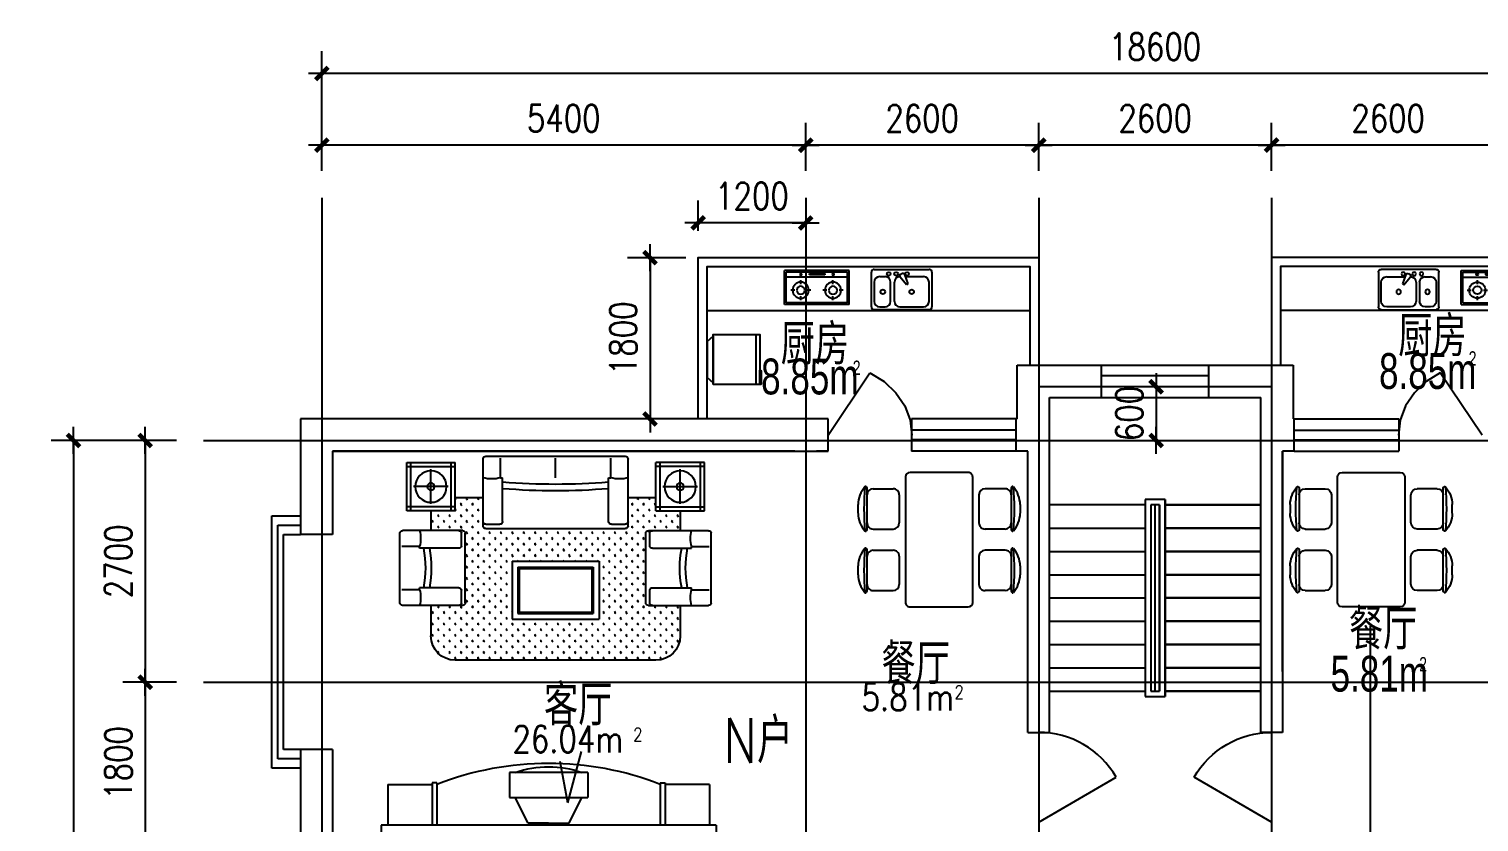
# Model space of a CAD drawing. Header units: millimetres. Extents: x 1132 to 30928, y 558 to 21471.
# Drawn here: x 1132 to 17314, y 12618 to 21471 of the extents above; entities that cross this region are included whole.
import ezdxf
from ezdxf.enums import TextEntityAlignment as Align

# ---------------------------------------------------------------- set-up
doc = ezdxf.new("R2010")
doc.units = ezdxf.units.MM
for name, color, linetype in [('AXIS', 3, 'Continuous'), ('BALCONY', 6, 'Continuous'), ('DOTE', 1, 'Continuous'), ('PUB_DIM', 3, 'Continuous'), ('PUB_TEXT', 7, 'Continuous'), ('PUB_WALL', 255, 'Continuous'), ('STAIR', 2, 'Continuous'), ('WALL', 255, 'Continuous'), ('WINDOW', 2, 'Continuous'), ('WINDOW_TEXT', 7, 'Continuous'), ('家具布置', 6, 'Continuous'), ('家具布置1', 30, 'Continuous')]:
    doc.layers.add(name, color=color, linetype=linetype)
doc.styles.add('_HZTXT', font='txt.shx', dxfattribs={"bigfont": 'HZTXT.shx'})
doc.styles.add('DIM_FONT', font='SIMPLEX.shx', dxfattribs={"width": 0.8})
doc.styles.add('SIMPLEX', font='SIMPLEX.SHX')
doc.styles.get("Standard").update_dxf_attribs({"font": 'arial.ttf'})
doc.dimstyles.new('AXIS', dxfattribs={"dimtxt": 300, "dimasz": 1, "dimexe": 250, "dimexo": 300, "dimgap": 150, "dimtad": 1, "dimdec": 0, "dimdsep": 46, "dimtxsty": 'DIM_FONT', "dimblk": '_DIMX', "dimcen": 2.5, "dimse1": 1, "dimse2": 1, "dimclrt": 7, "dimadec": 0, "dimazin": 0, "dimtfac": 1, "dimtdec": 0, "dimtix": 1, "dimtmove": 2, "dimatfit": 3, "dimldrblk": '_DIMX', "dimfxl": 1, "dimtolj": 1, "dimtzin": 0, "dimarcsym": 0})
doc.dimstyles.new('DIMA', dxfattribs={"dimtxt": 300, "dimasz": 1, "dimexe": 250, "dimexo": 300, "dimgap": 150, "dimtad": 1, "dimdec": 0, "dimdsep": 46, "dimtxsty": 'DIM_FONT', "dimblk": '_DIMX', "dimcen": 2.5, "dimse1": 1, "dimclrt": 7, "dimadec": 0, "dimazin": 0, "dimtfac": 1, "dimtdec": 0, "dimtix": 1, "dimtmove": 2, "dimatfit": 3, "dimldrblk": '_DIMX', "dimfxl": 1, "dimtolj": 1, "dimtzin": 0, "dimarcsym": 0})
doc.dimstyles.new('DIMN', dxfattribs={"dimtxt": 300, "dimasz": 1, "dimexe": 250, "dimexo": 300, "dimgap": 150, "dimtad": 1, "dimdec": 0, "dimdsep": 46, "dimtxsty": 'DIM_FONT', "dimblk": '_DIMX', "dimcen": 2.5, "dimclrt": 7, "dimadec": 0, "dimazin": 0, "dimtfac": 1, "dimtdec": 0, "dimtix": 1, "dimtmove": 2, "dimatfit": 3, "dimldrblk": '_DIMX', "dimfxl": 1, "dimtolj": 1, "dimtzin": 0, "dimarcsym": 0})

# ---------------------------------------------------------------- blocks, each defined once
blk = doc.blocks.new('_DIMX')
blk.add_line((-150, 0), (150, 0))
at = {"const_width": 50}
blk.add_lwpolyline([(-70, -70), (70, 70)], dxfattribs=at)
blk = doc.blocks.new('*D70')
at = {"layer": 'DEFPOINTS', "color": 0, "transparency": 16777216}
for p in [(4400, 20974), (4400, 19587), (23000, 19587)]:
    blk.add_point(p, dxfattribs=at)
at = {"layer": 'PUB_DIM', "color": 0, "lineweight": -2, "transparency": 16777216}
for p, q in [((4400, 19887), (4400, 21224)), ((23000, 19887), (23000, 21224)), ((22999, 20974), (4401, 20974))]:
    blk.add_line(p, q, dxfattribs=at)
at = {"layer": 'PUB_DIM', "color": 0, "lineweight": -2, "transparency": 16777216, "rotation": 180}
blk.add_blockref('_DIMX', (4400, 20974), dxfattribs=at)
at = {"layer": 'PUB_DIM', "color": 0, "lineweight": -2, "transparency": 16777216}
blk.add_blockref('_DIMX', (23000, 20974), dxfattribs=at)
at = {"layer": 'PUB_DIM', "color": 7, "transparency": 16777216, "insert": (13700, 21274), "char_height": 300, "attachment_point": 5, "style": 'DIM_FONT'}
blk.add_mtext('\\A1;18600', dxfattribs=at)
blk = doc.blocks.new('*D73')
at = {"layer": 'DEFPOINTS', "color": 0, "transparency": 16777216}
for p in [(3079, 16878), (1629, 4578), (3079, 4578)]:
    blk.add_point(p, dxfattribs=at)
at = {"layer": 'PUB_DIM', "color": 0, "lineweight": -2, "transparency": 16777216}
for p, q in [((2779, 16878), (1379, 16878)), ((1629, 16877), (1629, 4579)), ((2779, 4578), (1379, 4578))]:
    blk.add_line(p, q, dxfattribs=at)
for p, rotation in [((1629, 16878), 90), ((1629, 4578), 270)]:
    blk.add_blockref('_DIMX', p, dxfattribs=dict(at, rotation=rotation))
at = {"layer": 'PUB_DIM', "color": 7, "transparency": 16777216, "insert": (1329, 10728), "char_height": 300, "attachment_point": 5, "rotation": 90, "style": 'DIM_FONT'}
blk.add_mtext('\\A1;12300', dxfattribs=at)
blk = doc.blocks.new('*D60')
at = {"layer": 'DEFPOINTS', "color": 0, "transparency": 16777216}
for p in [(15000, 20174), (15000, 19587), (17600, 19587)]:
    blk.add_point(p, dxfattribs=at)
at = {"layer": 'PUB_DIM', "color": 0, "lineweight": -2, "transparency": 16777216}
for p, q in [((15000, 19887), (15000, 20424)), ((17600, 19887), (17600, 20424)), ((17599, 20174), (15001, 20174))]:
    blk.add_line(p, q, dxfattribs=at)
at = {"layer": 'PUB_DIM', "color": 0, "lineweight": -2, "transparency": 16777216, "rotation": 180}
blk.add_blockref('_DIMX', (15000, 20174), dxfattribs=at)
at = {"layer": 'PUB_DIM', "color": 0, "lineweight": -2, "transparency": 16777216}
blk.add_blockref('_DIMX', (17600, 20174), dxfattribs=at)
at = {"layer": 'PUB_DIM', "color": 7, "transparency": 16777216, "insert": (16300, 20474), "char_height": 300, "attachment_point": 5, "style": 'DIM_FONT'}
blk.add_mtext('\\A1;2600', dxfattribs=at)
blk = doc.blocks.new('*D61')
at = {"layer": 'DEFPOINTS', "color": 0, "transparency": 16777216}
for p in [(12400, 20174), (12400, 19587), (15000, 19587)]:
    blk.add_point(p, dxfattribs=at)
at = {"layer": 'PUB_DIM', "color": 0, "lineweight": -2, "transparency": 16777216}
for p, q in [((12400, 19887), (12400, 20424)), ((15000, 19887), (15000, 20424)), ((14999, 20174), (12401, 20174))]:
    blk.add_line(p, q, dxfattribs=at)
at = {"layer": 'PUB_DIM', "color": 0, "lineweight": -2, "transparency": 16777216, "rotation": 180}
blk.add_blockref('_DIMX', (12400, 20174), dxfattribs=at)
at = {"layer": 'PUB_DIM', "color": 0, "lineweight": -2, "transparency": 16777216}
blk.add_blockref('_DIMX', (15000, 20174), dxfattribs=at)
at = {"layer": 'PUB_DIM', "color": 7, "transparency": 16777216, "insert": (13700, 20474), "char_height": 300, "attachment_point": 5, "style": 'DIM_FONT'}
blk.add_mtext('\\A1;2600', dxfattribs=at)
blk = doc.blocks.new('*D62')
at = {"layer": 'DEFPOINTS', "color": 0, "transparency": 16777216}
for p in [(8600, 19306), (8600, 18918), (9800, 18918)]:
    blk.add_point(p, dxfattribs=at)
at = {"layer": 'PUB_DIM', "color": 0, "lineweight": -2, "transparency": 16777216}
for p, q in [((8600, 19218), (8600, 19556)), ((9799, 19306), (8601, 19306))]:
    blk.add_line(p, q, dxfattribs=at)
at = {"layer": 'PUB_DIM', "color": 0, "lineweight": -2, "transparency": 16777216, "rotation": 180}
blk.add_blockref('_DIMX', (8600, 19306), dxfattribs=at)
at = {"layer": 'PUB_DIM', "color": 0, "lineweight": -2, "transparency": 16777216}
blk.add_blockref('_DIMX', (9800, 19306), dxfattribs=at)
at = {"layer": 'PUB_DIM', "color": 7, "transparency": 16777216, "insert": (9200, 19606), "char_height": 300, "attachment_point": 5, "style": 'DIM_FONT'}
blk.add_mtext('\\A1;1200', dxfattribs=at)
blk = doc.blocks.new('*D63')
at = {"layer": 'DEFPOINTS', "color": 0, "transparency": 16777216}
for p in [(4400, 20174), (4400, 19587), (9800, 19587)]:
    blk.add_point(p, dxfattribs=at)
at = {"layer": 'PUB_DIM', "color": 0, "lineweight": -2, "transparency": 16777216}
for p, q in [((4400, 19887), (4400, 20424)), ((9800, 19887), (9800, 20424)), ((9799, 20174), (4401, 20174))]:
    blk.add_line(p, q, dxfattribs=at)
at = {"layer": 'PUB_DIM', "color": 0, "lineweight": -2, "transparency": 16777216, "rotation": 180}
blk.add_blockref('_DIMX', (4400, 20174), dxfattribs=at)
at = {"layer": 'PUB_DIM', "color": 0, "lineweight": -2, "transparency": 16777216}
blk.add_blockref('_DIMX', (9800, 20174), dxfattribs=at)
at = {"layer": 'PUB_DIM', "color": 7, "transparency": 16777216, "insert": (7100, 20474), "char_height": 300, "attachment_point": 5, "style": 'DIM_FONT'}
blk.add_mtext('\\A1;5400', dxfattribs=at)
blk = doc.blocks.new('*D64')
at = {"layer": 'DEFPOINTS', "color": 0, "transparency": 16777216}
for p in [(9800, 20174), (9800, 19587), (12400, 19587)]:
    blk.add_point(p, dxfattribs=at)
at = {"layer": 'PUB_DIM', "color": 0, "lineweight": -2, "transparency": 16777216}
for p, q in [((9800, 19887), (9800, 20424)), ((12400, 19887), (12400, 20424)), ((12399, 20174), (9801, 20174))]:
    blk.add_line(p, q, dxfattribs=at)
at = {"layer": 'PUB_DIM', "color": 0, "lineweight": -2, "transparency": 16777216, "rotation": 180}
blk.add_blockref('_DIMX', (9800, 20174), dxfattribs=at)
at = {"layer": 'PUB_DIM', "color": 0, "lineweight": -2, "transparency": 16777216}
blk.add_blockref('_DIMX', (12400, 20174), dxfattribs=at)
at = {"layer": 'PUB_DIM', "color": 7, "transparency": 16777216, "insert": (11100, 20474), "char_height": 300, "attachment_point": 5, "style": 'DIM_FONT'}
blk.add_mtext('\\A1;2600', dxfattribs=at)
blk = doc.blocks.new('*D65')
at = {"layer": 'DEFPOINTS', "color": 0, "transparency": 16777216}
for p in [(3079, 14178), (2429, 12378), (3079, 12378)]:
    blk.add_point(p, dxfattribs=at)
at = {"layer": 'PUB_DIM', "color": 0, "lineweight": -2, "transparency": 16777216}
for p, q in [((2779, 14178), (2179, 14178)), ((2429, 14177), (2429, 12379)), ((2779, 12378), (2179, 12378))]:
    blk.add_line(p, q, dxfattribs=at)
for p, rotation in [((2429, 14178), 90), ((2429, 12378), 270)]:
    blk.add_blockref('_DIMX', p, dxfattribs=dict(at, rotation=rotation))
at = {"layer": 'PUB_DIM', "color": 7, "transparency": 16777216, "insert": (2129, 13278), "char_height": 300, "attachment_point": 5, "rotation": 90, "style": 'DIM_FONT'}
blk.add_mtext('\\A1;1800', dxfattribs=at)
blk = doc.blocks.new('*D66')
at = {"layer": 'DEFPOINTS', "color": 0, "transparency": 16777216}
for p in [(3079, 16878), (2429, 14178), (3079, 14178)]:
    blk.add_point(p, dxfattribs=at)
at = {"layer": 'PUB_DIM', "color": 0, "lineweight": -2, "transparency": 16777216}
for p, q in [((2779, 16878), (2179, 16878)), ((2429, 16877), (2429, 14179)), ((2779, 14178), (2179, 14178))]:
    blk.add_line(p, q, dxfattribs=at)
for p, rotation in [((2429, 16878), 90), ((2429, 14178), 270)]:
    blk.add_blockref('_DIMX', p, dxfattribs=dict(at, rotation=rotation))
at = {"layer": 'PUB_DIM', "color": 7, "transparency": 16777216, "insert": (2129, 15528), "char_height": 300, "attachment_point": 5, "rotation": 90, "style": 'DIM_FONT'}
blk.add_mtext('\\A1;2700', dxfattribs=at)
blk = doc.blocks.new('A$C6EB1532F')
at = {"layer": '家具布置'}
for p, q in [((80, 3463), (0, 3463)), ((80, 0), (80, 3463)), ((500, 3393), (80, 3393)), ((500, 3393), (500, 2935)), ((516, 2935), (80, 2935)), ((516, 2885), (80, 2885)), ((516, 2885), (516, 2935)), ((516, 578), (80, 578)), ((516, 528), (80, 528)), ((500, 70), (500, 528)), ((516, 578), (516, 528)), ((80, 0), (0, 0)), ((500, 70), (80, 70))]:
    blk.add_line(p, q, dxfattribs=at)
at = {"layer": '家具布置', "linetype": 'ByBlock'}
for p, q in [((363, 2136), (363, 1326)), ((622, 2136), (363, 2136)), ((622, 1326), (622, 2136)), ((99, 1943), (363, 2076)), ((99, 1731), (99, 1943)), ((99, 1731), (99, 1519)), ((99, 1519), (363, 1387)), ((311, 1532), (735, 1611)), ((311, 1532), (839, 1392)), ((622, 1326), (363, 1326))]:
    blk.add_line(p, q, dxfattribs=at)
at = {"layer": '家具布置'}
blk.add_arc((-2461, 1731), 3178, 338.718, 21.282, dxfattribs=at)
at = {"layer": '家具布置', "linetype": 'ByBlock'}
blk.add_arc((-400, 1731), 1078, 341.2967, 18.7033, dxfattribs=at)
blk = doc.blocks.new('M_A1SFU')
blk.add_line((-0.5, 0), (0, -0.866))
blk.add_arc((-0.5, 0), 1, 300, 0)
blk = doc.blocks.new('M_C25MYD')
for p, q in [((-569, 821), (-109, 821)), ((-389, 921), (-290, 921)), ((117, 821), (577, 821)), ((298, 921), (397, 921)), ((-564, 754), (-564, 529)), ((-114, 754), (-114, 529)), ((122, 754), (122, 529)), ((572, 754), (572, 529)), ((-746, 342), (-746, -308)), ((704, 392), (-696, 392)), ((-497, 461), (-182, 461)), ((190, 461), (505, 461)), ((754, -308), (754, 342)), ((-696, -358), (704, -358)), ((-182, -427), (-497, -427)), ((505, -427), (190, -427)), ((-564, -720), (-564, -495)), ((-114, -720), (-114, -495)), ((122, -720), (122, -495)), ((572, -720), (572, -495)), ((-109, -787), (-569, -787)), ((577, -787), (117, -787)), ((-290, -887), (-389, -887)), ((397, -887), (298, -887))]:
    blk.add_line(p, q)
for centre, radius, start, end in [((-579, 837), 10, 130.7265, 202.67), ((-569, 841), 20, 202.67, 270), ((-379, 606), 316, 91.7651, 130.7265), ((-339, -1857), 2713, 84.8023, 95.1977), ((-497, 754), 67.5, 90, 180), ((-300, 606), 316, 49.2735, 88.2349), ((-182, 754), 67.5, 0, 90), ((-109, 841), 20, 270, 337.33), ((-100, 837), 10, 337.33, 49.2735), ((108, 837), 10, 130.7265, 202.67), ((117, 841), 20, 202.67, 270), ((307, 606), 316, 91.7651, 130.7265), ((347, -1857), 2713, 84.8023, 95.1977), ((190, 754), 67.5, 90, 180), ((387, 606), 316, 49.2735, 88.2349), ((505, 754), 67.5, 0, 90), ((577, 841), 20, 270, 337.33), ((587, 837), 10, 337.33, 49.2735), ((-497, 529), 67.5, 180, 270), ((-182, 529), 67.5, 270, 0), ((190, 529), 67.5, 180, 270), ((505, 529), 67.5, 270, 0), ((-696, 342), 50, 90, 180), ((704, 342), 50, 0, 90), ((-696, -308), 50, 180, 270), ((704, -308), 50, 270, 0), ((-497, -495), 67.5, 90, 180), ((-182, -495), 67.5, 0, 90), ((190, -495), 67.5, 90, 180), ((505, -495), 67.5, 0, 90), ((-579, -803), 10, 157.33, 229.2735), ((-569, -807), 20, 90, 157.33), ((-497, -720), 67.5, 180, 270), ((-182, -720), 67.5, 270, 0), ((-109, -807), 20, 22.67, 90), ((-100, -803), 10, 310.7265, 22.67), ((108, -803), 10, 157.33, 229.2735), ((117, -807), 20, 90, 157.33), ((190, -720), 67.5, 180, 270), ((505, -720), 67.5, 270, 0), ((577, -807), 20, 22.67, 90), ((587, -803), 10, 310.7265, 22.67), ((-379, -572), 316, 229.2735, 268.2349), ((-339, 1890), 2713, 264.8023, 275.1977), ((-300, -572), 316, 271.7651, 310.7265), ((307, -572), 316, 229.2735, 268.2349), ((347, 1890), 2713, 264.8023, 275.1977), ((387, -572), 316, 271.7651, 310.7265)]:
    blk.add_arc(centre, radius, start, end)
at = {"width": 0.8, "flags": 9}
for tag in ['XSIZE', 'YSIZE']:
    blk.add_attdef(tag, (0, 0), '', height=0.5, dxfattribs=at)
blk = doc.blocks.new('A$C1E8C1221')
at = {"layer": '家具布置1'}
blk.add_blockref('M_C25MYD', (746, 887), dxfattribs=at)
blk = doc.blocks.new('A$C51CE7198')
at = {"xscale": -1}
blk.add_blockref('A$C1E8C1221', (1500, 0), dxfattribs=at)
blk = doc.blocks.new('A$C2973118A')
at = {"xscale": -1, "rotation": 180}
blk.add_blockref('A$C51CE7198', (0, 1809), dxfattribs=at)
blk = doc.blocks.new('M_B8IMA')
for p, q in [((0.2774, 1.9293), (0.202, 1.6557)), ((0.5, 0), (0.2774, 1.9293)), ((0.202, 1.6557), (0.1396, 1.3096)), ((0.1396, 1.3096), (0.093, 0.9062)), ((0.093, 0.9062), (0.0642, 0.4632)), ((-0.5, 0.5), (0.0562, 0.5)), ((0.0642, 0.4632), (0.0545, 0)), ((0.0562, 0.5), (0.0562, -0.5)), ((-0.5, 0.15), (0.0562, 0.15)), ((-0.5, -0.15), (0.0562, -0.15)), ((-0.5, -0.5), (0.0562, -0.5))]:
    blk.add_line(p, q)
blk = doc.blocks.new('A$C21544F06')
at = {"layer": '家具布置'}
h = blk.add_hatch(dxfattribs=at)
h.set_pattern_fill('GRASS', color=256, scale=100, style=0)
h.set_pattern_definition([(90, (-71558.435, 48106.934), (-70.71068, 70.71068), [18.75, -122.67136]), (45, (-71558.44, 48106.93), (-70.71068, 70.71068), [18.75, -81.25]), (135, (-71558.44, 48106.93), (-70.71068, -70.71068), [18.75, -81.25])])
edge = h.paths.add_edge_path()
edge.add_line((1851, 3475), (2231, 3475))
edge.add_arc((2231, 3175), 300, 0, 90, ccw=False)
edge.add_line((2531, 3175), (2531, 1929))
edge.add_line((2531, 1929), (2024, 1929))
edge.add_line((2024, 1929), (2024, 2469))
edge.add_line((2024, 2469), (1304, 2469))
edge.add_line((1304, 2469), (1304, 1929))
edge.add_line((1304, 1929), (899, 1929))
edge.add_line((899, 1929), (899, 2793))
edge.add_arc((844, 2785), 56, 8.2578, 128.1393)
edge.add_line((809, 2829), (515, 2829))
edge.add_line((515, 2829), (515, 3175))
edge.add_line((515, 3175), (678, 3175))
edge.add_line((678, 3175), (678, 3475))
edge.add_line((678, 3475), (924, 3475))
edge.add_line((924, 3475), (924, 3130))
edge.add_arc((964, 3099), 50.4, 141.8607, 261.7422)
edge.add_line((957, 3049), (1819, 3049))
edge.add_arc((1812, 3099), 50.4, 278.2578, 398.1393)
edge.add_line((1851, 3130), (1851, 3475))
edge = h.paths.add_edge_path()
edge.add_line((1851, 384), (2231, 384))
edge.add_arc((2231, 684), 300, 270, 360)
edge.add_line((2531, 684), (2531, 1929))
edge.add_line((2531, 1929), (2024, 1929))
edge.add_line((2024, 1929), (2024, 1389))
edge.add_line((2024, 1389), (1304, 1389))
edge.add_line((1304, 1389), (1304, 1929))
edge.add_line((1304, 1929), (899, 1929))
edge.add_line((899, 1929), (899, 1065))
edge.add_arc((844, 1073), 56, 231.8607, 351.7422, ccw=False)
edge.add_line((809, 1029), (515, 1029))
edge.add_line((515, 1029), (515, 684))
edge.add_line((515, 684), (678, 684))
edge.add_line((678, 684), (678, 384))
edge.add_line((678, 384), (924, 384))
edge.add_line((924, 384), (924, 729))
edge.add_arc((964, 760), 50.4, 98.2578, 218.1393, ccw=False)
edge.add_line((957, 810), (1819, 810))
edge.add_arc((1812, 760), 50.4, -38.1393, 81.7422, ccw=False)
edge.add_line((1851, 729), (1851, 384))
for p, q in [((924, 3081), (924, 3826)), ((1819, 3859), (957, 3859)), ((1119, 3616), (1119, 3834)), ((1657, 3616), (1657, 3834)), ((1851, 3081), (1851, 3826)), ((78, 3775), (78, 3175)), ((678, 3775), (78, 3775)), ((678, 3725), (78, 3725)), ((128, 3775), (128, 3175)), ((378, 3260), (378, 3690)), ((628, 3175), (628, 3775)), ((678, 3175), (678, 3775)), ((1143, 3616), (1119, 3616)), ((1143, 3130), (1143, 3616)), ((1632, 3130), (1632, 3616)), ((1657, 3616), (1632, 3616)), ((593, 3475), (163, 3475)), ((678, 3475), (924, 3475)), ((1851, 3475), (2231, 3475)), ((678, 3225), (78, 3225)), ((678, 3175), (78, 3175)), ((515, 3175), (515, 2829)), ((1111, 3097), (957, 3097)), ((1819, 3097), (1665, 3097)), ((2531, 684), (2531, 3175)), ((1819, 3049), (957, 3049)), ((0, 2793), (0, 1065)), ((863, 2829), (35, 2829)), ((845, 2793), (845, 2622)), ((899, 2793), (899, 1065)), ((269, 2613), (26, 2613)), ((269, 2613), (269, 2586)), ((809, 2586), (269, 2586)), ((1304, 2469), (2024, 2469)), ((1304, 2469), (1304, 1389)), ((1376, 2397), (1952, 2397)), ((1376, 2397), (1376, 1461)), ((1394, 2379), (1376, 2397)), ((1394, 2379), (1934, 2379)), ((1394, 2379), (1394, 1479)), ((1934, 2379), (1952, 2397)), ((1934, 2379), (1934, 1479)), ((1952, 2397), (1952, 1461)), ((2024, 2469), (2024, 1389)), ((269, 1929), (26, 1929)), ((1376, 1461), (1394, 1479)), ((1376, 1461), (1952, 1461)), ((1394, 1479), (1934, 1479)), ((1952, 1461), (1934, 1479)), ((269, 1272), (269, 1245)), ((809, 1272), (269, 1272)), ((1304, 1389), (2024, 1389)), ((269, 1245), (26, 1245)), ((845, 1236), (845, 1065)), ((863, 1029), (35, 1029)), ((515, 1029), (515, 684)), ((924, 778), (924, 32)), ((1819, 810), (957, 810)), ((1111, 761), (957, 761)), ((1143, 729), (1143, 243)), ((1632, 729), (1632, 243)), ((1819, 761), (1665, 761)), ((1851, 778), (1851, 32)), ((78, 84), (78, 684)), ((678, 684), (78, 684)), ((678, 634), (78, 634)), ((128, 84), (128, 684)), ((378, 599), (378, 169)), ((628, 684), (628, 84)), ((678, 684), (678, 84)), ((593, 384), (163, 384)), ((678, 384), (924, 384)), ((1851, 384), (2231, 384)), ((1143, 243), (1119, 243)), ((1119, 243), (1119, 24)), ((1657, 243), (1632, 243)), ((1657, 243), (1657, 24)), ((678, 134), (78, 134)), ((678, 84), (78, 84)), ((1819, 0), (957, 0))]:
    blk.add_line(p, q, dxfattribs=at)
for centre, radius in [((378, 3475), 195), ((378, 3475), 45), ((378, 384), 195), ((378, 384), 45)]:
    blk.add_circle(centre, radius, dxfattribs=at)
for centre, radius, start, end in [((957, 3826), 32.4, 90, 180), ((1819, 3826), 32.4, 0, 90), ((1021, 3992), 389, 255.5297, 284.4703), ((1754, 3992), 389, 255.5297, 284.4703), ((1388, 4788), 1245, 258.6611, 281.3389), ((1388, 4715), 1245, 258.6611, 281.3389), ((2231, 3175), 300, 0, 90), ((957, 3130), 32.4, 180, 270), ((957, 3081), 32.4, 180, 270), ((1111, 3130), 32.4, 270, 0), ((1665, 3130), 32.4, 180, 270), ((1819, 3130), 32.4, 270, 0), ((1819, 3081), 32.4, 270, 0), ((36, 2793), 36, 90, 180), ((-149, 2721), 432, 345.5297, 14.4703), ((809, 2793), 36, 0, 90), ((863, 2793), 36, 0, 90), ((-7657, 1929), 8007, 355.2934, 4.7066), ((-7576, 1929), 8007, 355.2934, 4.7066), ((809, 2622), 36, 270, 0), ((809, 1236), 36, 0, 90), ((-149, 1137), 432, 345.5297, 14.4703), ((36, 1065), 36, 180, 270), ((809, 1065), 36, 270, 0), ((863, 1065), 36, 270, 0), ((957, 778), 32.4, 90, 180), ((957, 729), 32.4, 90, 180), ((1111, 729), 32.4, 0, 90), ((1665, 729), 32.4, 90, 180), ((1819, 778), 32.4, 0, 90), ((1819, 729), 32.4, 0, 90), ((2231, 684), 300, 270, 0), ((1388, -856), 1245, 78.6611, 101.3389), ((1021, -134), 389, 75.5297, 104.4703), ((1388, -929), 1245, 78.6611, 101.3389), ((1754, -134), 389, 75.5297, 104.4703), ((957, 32), 32.4, 180, 270), ((1819, 32), 32.4, 270, 0)]:
    blk.add_arc(centre, radius, start, end, dxfattribs=at)
blk = doc.blocks.new('*D82')
at = {"layer": 'AXIS', "color": 0, "lineweight": -2, "transparency": 16777216}
for p, q in [((8462, 18918), (7813, 18918)), ((8063, 18917), (8063, 17119)), ((8462, 17118), (7813, 17118))]:
    blk.add_line(p, q, dxfattribs=at)
at = {"layer": 'DEFPOINTS', "color": 0, "transparency": 16777216}
for p in [(8762, 18918), (8063, 17118), (8762, 17118)]:
    blk.add_point(p, dxfattribs=at)
at = {"layer": 'AXIS', "color": 0, "lineweight": -2, "transparency": 16777216}
for p, rotation in [((8063, 18918), 90), ((8063, 17118), 270)]:
    blk.add_blockref('_DIMX', p, dxfattribs=dict(at, rotation=rotation))
at = {"layer": 'AXIS', "color": 7, "transparency": 16777216, "insert": (7763, 18018), "char_height": 300, "attachment_point": 5, "rotation": 90, "style": 'DIM_FONT'}
blk.add_mtext('\\A1;1800', dxfattribs=at)
blk = doc.blocks.new('M_E25ESP')
at = {"color": 0, "linetype": 'ByBlock'}
for p, q in [((31, 338), (419, 338)), ((0, -307), (0, 307)), ((82, 245), (82, 40)), ((358, 307), (143, 307)), ((419, -20), (419, 245)), ((450, 307), (450, -307)), ((48, 2), (57, -12)), ((59, 31), (163, 70)), ((173, 53), (87, -18)), ((163, 70), (173, 53)), ((143, -82), (358, -82)), ((358, -123), (143, -123)), ((82, -184), (82, -245)), ((143, -307), (358, -307)), ((419, -245), (419, -184)), ((419, -338), (31, -338))]:
    blk.add_line(p, q, dxfattribs=at)
for centre, radius in [((51, 61), 20.5), ((251, 112), 25.6), ((51, -61), 20.5), ((51, -143), 20.5), ((251, -210), 25.6)]:
    blk.add_circle(centre, radius, dxfattribs=at)
for centre, radius, start, end in [((31, 307), 30.7, 90, 180), ((419, 307), 30.7, 0, 90), ((143, 245), 61.4, 90, 180), ((358, 245), 61.4, 0, 90), ((66, 12), 20.5, 110.5377, 210), ((74, -2), 20.5, 210, 309.4623), ((143, -20), 61.4, 180, 270), ((143, -184), 61.4, 90, 180), ((358, -20), 61.4, 270, 0), ((358, -184), 61.4, 0, 90), ((31, -307), 30.7, 180, 270), ((143, -245), 61.4, 180, 270), ((358, -245), 61.4, 270, 0), ((419, -307), 30.7, 270, 0)]:
    blk.add_arc(centre, radius, start, end, dxfattribs=at)
at = {"style": 'DIM_FONT', "width": 0.8, "flags": 9}
for tag in ['XSIZE', 'YSIZE']:
    blk.add_attdef(tag, (0, 0), '', height=0.5, dxfattribs=at)
blk = doc.blocks.new('A$C09F725F8')
at = {"layer": '家具布置', "xscale": -1, "rotation": 270}
blk.add_blockref('M_E25ESP', (337, 0), dxfattribs=at)
blk = doc.blocks.new('_E0QFP')
blk.add_line((-10, 70), (690, 70))
for points in [[(-10, 670), (690, 670), (690, 20), (-10, 20)], [(85, 750), (595, 750), (665, 670), (15, 670)]]:
    blk.add_lwpolyline(points, close=True)
blk.add_lwpolyline([(-10, 20), (190, 20), (190, 10, -0.414214), (180, 0), (0, 0, -0.414214), (-10, 10)], format="xyb", close=True)
at = {"style": 'DIM_FONT', "width": 0.8, "flags": 9}
for tag in ['XSIZE', 'YSIZE']:
    blk.add_attdef(tag, (0, 0), '', height=0.5, dxfattribs=at)
blk = doc.blocks.new('A$C75D87381')
at = {"layer": '家具布置', "rotation": 180}
blk.add_blockref('_E0QFP', (690, 750), dxfattribs=at)
blk = doc.blocks.new('A$C45721480')
at = {"xscale": 0.8, "yscale": 0.8, "zscale": 0.8, "rotation": 270}
blk.add_blockref('A$C75D87381', (0, 560), dxfattribs=at)
blk = doc.blocks.new('A$C67D46364')
at = {"layer": '家具布置'}
for p, q in [((0, 720), (378, 720)), ((0, 720), (0, 0)), ((18, 702), (360, 702)), ((18, 702), (18, 18)), ((159, 653), (159, 608)), ((306, 702), (306, 18)), ((360, 702), (360, 18)), ((378, 720), (378, 0)), ((47, 540), (92, 540)), ((227, 540), (272, 540)), ((159, 473), (159, 428)), ((330, 448), (330, 277)), ((344, 448), (330, 448)), ((344, 277), (344, 448)), ((47, 180), (92, 180)), ((159, 293), (159, 248)), ((227, 180), (272, 180)), ((330, 277), (344, 277)), ((0, 0), (378, 0)), ((18, 18), (360, 18)), ((159, 113), (159, 68))]:
    blk.add_line(p, q, dxfattribs=at)
for centre, radius in [((159, 540), 90), ((159, 540), 45), ((336, 541), 10.8), ((159, 180), 90), ((159, 180), 45), ((333, 180), 10.8)]:
    blk.add_circle(centre, radius, dxfattribs=at)
blk = doc.blocks.new('*D83')
at = {"layer": 'AXIS', "color": 0, "lineweight": -2, "transparency": 16777216}
for p, q in [((13711, 17479), (13711, 17480)), ((13711, 17478), (13711, 16878)), ((13711, 16877), (13711, 16876))]:
    blk.add_line(p, q, dxfattribs=at)
at = {"layer": 'DEFPOINTS', "color": 0, "transparency": 16777216}
for p in [(12538, 17478), (12538, 16878), (13711, 16878)]:
    blk.add_point(p, dxfattribs=at)
at = {"layer": 'AXIS', "color": 0, "lineweight": -2, "transparency": 16777216}
for p, rotation in [((13711, 17478), 270), ((13711, 16878), 90)]:
    blk.add_blockref('_DIMX', p, dxfattribs=dict(at, rotation=rotation))
at = {"layer": 'AXIS', "color": 7, "transparency": 16777216, "insert": (13411, 17178), "char_height": 300, "attachment_point": 5, "rotation": 90, "style": 'DIM_FONT'}
blk.add_mtext('\\A1;600', dxfattribs=at)
blk = doc.blocks.new('_WBLK')
for p, q in [((-0.5, 0.5), (0.5, 0.5)), ((0.5, 0.167), (-0.5, 0.167)), ((0.5, -0.167), (-0.5, -0.167)), ((-0.5, -0.5), (0.5, -0.5))]:
    blk.add_line(p, q)
at = {"layer": 'WINDOW_TEXT', "style": 'SIMPLEX', "flags": 9}
blk.add_attdef('A', text='', height=1, dxfattribs=at).set_placement((0, 1.5), align=Align.MIDDLE)

msp = doc.modelspace()

# ---------------------------------------------------------------- linework, layer by layer
for p, q in [((8700, 18328.2), (12300, 18328.2)), ((18700, 18328.2), (15100, 18328.2))]:
    msp.add_line(p, q)
at = {"layer": 'BALCONY'}
for points in [[(8600, 17118.2), (8600, 18918.4), (12400, 18918.4), (12400, 17718.2)], [(8700, 17118.2), (8700, 18818.4), (12300, 18818.4), (12300, 17718.2)], [(18800, 17125.4), (18800, 18918.4), (15000, 18918.4), (15000, 17718.2)], [(18700, 17125.4), (18700, 18818.4), (15100, 18818.4), (15100, 17718.2)]]:
    msp.add_lwpolyline(points, dxfattribs=at)
at = {"layer": 'DOTE'}
for p, q in [((4400, 19586.6), (4400, 1283.5)), ((9800, 19586.6), (9800, 1283.5)), ((12400, 19586.6), (12400, 12378.2)), ((15000, 19586.6), (15000, 12378.2)), ((12400, 17478.2), (15000, 17478.2)), ((3079.1, 16878.2), (24599.9, 16878.2)), ((16100, 14808.8), (16100, 1283.5)), ((3079.1, 14178.2), (24599.9, 14178.2))]:
    msp.add_line(p, q, dxfattribs=at)
at = {"layer": 'PUB_WALL'}
for p, q in [((12160, 17118.2), (12160, 17718.2)), ((12160, 17718.2), (13100, 17718.2)), ((13100, 17358.2), (13100, 17718.2)), ((14300, 17718.2), (15240, 17718.2)), ((14300, 17358.2), (14300, 17718.2)), ((15240, 17718.2), (15240, 17118.2)), ((12520, 13618.2), (12520, 17358.2)), ((12520, 17358.2), (13100, 17358.2)), ((14300, 17358.2), (14880, 17358.2)), ((14880, 14178.2), (14880, 17358.2)), ((10050, 17118.2), (4160, 17118.2)), ((4160, 17118.2), (4160, 15828.2)), ((10050, 16758.2), (10050, 17118.2)), ((12150, 16758.2), (12150, 17118.2)), ((12160, 17118.2), (12150, 17118.2)), ((15250, 17118.2), (15240, 17118.2)), ((15250, 16758.2), (15250, 17118.2)), ((9680, 16758.2), (4520, 16758.2)), ((4520, 16758.2), (4520, 15828.2)), ((10050, 16758.2), (9920, 16758.2)), ((12280, 16758.2), (12150, 16758.2)), ((12280, 14298.2), (12280, 16758.2)), ((15250, 16758.2), (15120, 16758.2)), ((15120, 14298.2), (15120, 16758.2)), ((4520, 15828.2), (4160, 15828.2)), ((12280, 13618.2), (12280, 14058.2)), ((12280, 13618.2), (12520, 13618.2)), ((4520, 13428.2), (4160, 13428.2)), ((4160, 13428.2), (4160, 9828.2)), ((4520, 13428.2), (4520, 12498.2))]:
    msp.add_line(p, q, dxfattribs=at)
at = {"layer": 'STAIR'}
for p, q in [((13590, 16219.3), (13590, 14019.3)), ((13810, 16219.3), (13590, 16219.3)), ((13810, 16219.3), (13810, 14019.3)), ((13810, 14019.3), (13810, 16219.3)), ((13590, 16159.3), (12520, 16159.3)), ((13650, 16159.3), (13650, 14079.3)), ((13750, 16159.3), (13650, 16159.3)), ((13700, 14079.3), (13700, 16159.3)), ((13700, 14079.3), (13700, 16159.3)), ((13750, 16159.3), (13750, 14079.3)), ((13750, 14079.3), (13750, 16159.3)), ((13810, 16159.3), (14880, 16159.3)), ((14880, 16159.3), (13810, 16159.3)), ((12520, 15899.3), (13590, 15899.3)), ((14880, 15899.3), (13810, 15899.3)), ((13810, 15899.3), (14880, 15899.3)), ((12520, 15639.3), (13590, 15639.3)), ((14880, 15639.3), (13810, 15639.3)), ((13810, 15639.3), (14880, 15639.3)), ((12520, 15379.3), (13590, 15379.3)), ((14880, 15379.3), (13810, 15379.3)), ((13810, 15379.3), (14880, 15379.3)), ((12520, 15119.3), (13590, 15119.3)), ((14880, 15119.3), (13810, 15119.3)), ((13810, 15119.3), (14880, 15119.3)), ((12520, 14859.3), (13590, 14859.3)), ((14880, 14859.3), (13810, 14859.3)), ((13810, 14859.3), (14880, 14859.3)), ((12520, 14599.3), (13590, 14599.3)), ((14880, 14599.3), (13810, 14599.3)), ((13810, 14599.3), (14880, 14599.3)), ((12520, 14339.3), (13590, 14339.3)), ((14880, 14339.3), (13810, 14339.3)), ((13810, 14339.3), (14880, 14339.3)), ((12520, 14079.3), (13590, 14079.3)), ((13650, 14079.3), (13750, 14079.3)), ((14880, 14079.3), (13810, 14079.3)), ((13810, 14079.3), (14880, 14079.3)), ((13590, 14019.3), (13810, 14019.3))]:
    msp.add_line(p, q, dxfattribs=at)
at = {"layer": 'WALL'}
for p, q in [((12160, 17118.2), (12160, 17718.2)), ((12160, 17718.2), (13100, 17718.2)), ((13100, 17358.2), (13100, 17718.2)), ((14300, 17718.2), (15240, 17718.2)), ((14300, 17358.2), (14300, 17718.2)), ((15240, 17718.2), (15240, 17118.2)), ((12520, 13618.2), (12520, 17358.2)), ((12520, 17358.2), (13100, 17358.2)), ((14300, 17358.2), (14880, 17358.2)), ((10050, 17118.2), (4160, 17118.2)), ((4160, 17118.2), (4160, 15828.2)), ((10050, 16758.2), (10050, 17118.2)), ((12150, 16758.2), (12150, 17118.2)), ((12160, 17118.2), (12150, 17118.2)), ((15250, 17118.2), (15240, 17118.2)), ((15250, 16758.2), (15250, 17118.2)), ((4520, 16758.2), (10050, 16758.2)), ((4520, 16758.2), (4520, 15828.2)), ((12280, 16758.2), (12150, 16758.2)), ((12280, 13618.2), (12280, 16758.2)), ((15120, 16758.2), (15120, 13618.2)), ((15250, 16758.2), (15120, 16758.2)), ((4520, 15828.2), (4160, 15828.2)), ((14880, 13618.2), (14880, 14178.2)), ((12280, 13618.2), (12520, 13618.2)), ((15120, 13618.2), (14880, 13618.2)), ((4520, 13428.2), (4160, 13428.2)), ((4160, 13428.2), (4160, 9828.2)), ((4520, 13428.2), (4520, 12498.2))]:
    msp.add_line(p, q, dxfattribs=at)
at = {"layer": 'WINDOW'}
for p, q in [((3842.6, 13219.6), (3842.6, 16036.8)), ((3842.6, 16036.8), (4160, 16036.8)), ((3907.8, 13323.9), (3907.8, 15932.5)), ((3907.8, 15932.5), (4160, 15932.5)), ((3973, 13428.2), (3973, 15828.2)), ((3973, 15828.2), (4160, 15828.2)), ((4160, 13323.9), (3907.8, 13323.9)), ((4160, 13428.2), (3973, 13428.2)), ((4160, 13219.6), (3842.6, 13219.6))]:
    msp.add_line(p, q, dxfattribs=at)

# ---------------------------------------------------------------- block references
at = {"xscale": -1}
for name, p, rotation in [('A$C67D46364', (9564.4, 18396), 270), ('A$C09F725F8', (10533.6, 18787.7), 180), ('A$C2973118A', (17016, 16520.4), 90)]:
    msp.add_blockref(name, p, dxfattribs=dict(at, rotation=rotation))
for name, p, rotation in [('A$C09F725F8', (16866.4, 18787.7), 180), ('A$C67D46364', (17835.7, 18396), 90), ('A$C2973118A', (10384.1, 16520.4), 270)]:
    msp.add_blockref(name, p, dxfattribs=dict(rotation=rotation))
msp.add_blockref('A$C45721480', (8703.4, 17501.6))
at = {"xscale": -0.8999999999941792, "yscale": 0.8999999999941792, "zscale": 0.9, "rotation": 90}
msp.add_blockref('A$C21544F06', (8744.7, 16702.6), dxfattribs=at)
at = {"extrusion": (0, 0, -1), "xscale": -1.080000000001746, "yscale": 1.080000000001746, "zscale": -1.08, "rotation": 270}
msp.add_blockref('A$C6EB1532F', (-8800.3, 12498.2), dxfattribs=at)
at = {"layer": 'WINDOW', "yscale": 360}
for name, p, xscale, zscale in [('_WBLK', (13700, 17538.2), 1200, 1200), ('M_B8IMA', (11100, 16938.2), -2100, 2100), ('M_B8IMA', (16300, 16938.2), 2100, 2100)]:
    msp.add_blockref(name, p, dxfattribs=dict(at, xscale=xscale, zscale=zscale))
at = {"layer": 'WINDOW', "xscale": -1000, "zscale": 1000, "rotation": 270}
for p, yscale in [((12400, 13118.2), -1000), ((15000, 13118.2), 1000)]:
    msp.add_blockref('M_A1SFU', p, dxfattribs=dict(at, yscale=yscale))

# ---------------------------------------------------------------- texts
at = {"layer": 'PUB_TEXT', "width": 0.7}
for s, height, p in [('厨房', 400, (16412.6, 17856.8)), ('厨房', 400, (9521.1, 17766.5)), ('8.85m', 400, (16198.5, 17452.7)), ('2', 160, (17199.2, 17713.3)), ('8.85m', 400, (9302.6, 17391.8)), ('2', 160, (10325, 17609.1)), ('餐厅', 400, (15862.9, 14586.3)), ('餐厅', 400, (10645.1, 14200.1)), ('5.81m', 400, (15657.7, 14073.8)), ('2', 160, (16646.9, 14299.1)), ('客厅', 400, (6878.6, 13739.2))]:
    msp.add_text(s, height=height, dxfattribs=at).set_placement(p)
at = {"layer": 'PUB_TEXT', "style": 'DIM_FONT', "width": 0.8}
for s, height, p in [('5.81m', 300, (10423.7, 13862.7)), ('2', 150, (11460.9, 13993)), ('26.04m', 300, (6527.4, 13393.6)), ('2', 150, (7875.3, 13519.7))]:
    msp.add_text(s, height=height, dxfattribs=at).set_placement(p)
at = {"layer": 'STAIR', "style": '_HZTXT', "width": 0.8}
msp.add_text('N户', height=500, dxfattribs=at).set_placement((8880.1, 13277.4))

# ---------------------------------------------------------------- dimensions: what is measured, and where the dimension line sits
at = {"layer": 'AXIS'}
dim = msp.add_aligned_dim(p1=(8762.5, 18918.4), p2=(8762.5, 17118.2), distance=-699.5, dimstyle='AXIS', override={"dimblk1": '_DIMX', "dimblk2": '_DIMX', "dimsah": 1, "dimse1": 0, "dimse2": 0}, dxfattribs=at)
dim.commit()
dim.dimension.update_dxf_attribs({"geometry": '*D82', "text_midpoint": (7763, 18018.3)})
dim = msp.add_linear_dim(base=(13710.6, 16878.2), p1=(12537.6, 17478.2), p2=(12537.6, 16878.2), angle=270, dimstyle='AXIS', dxfattribs=at)
dim.commit()
dim.dimension.update_dxf_attribs({"geometry": '*D83', "text_midpoint": (13410.6, 17178.2)})
at = {"layer": 'PUB_DIM'}
for p1, p2, distance, dimstyle, picture, middle in [((23000, 19586.6), (4400, 19586.6), -1387.5, 'DIMN', '*D70', (13700, 21274.1)), ((9800, 18918.4), (8600, 18918.4), -388.1, 'DIMA', '*D62', (9200, 19606.4)), ((3079.1, 16878.2), (3079.1, 4578.2), -1450.4, 'DIMN', '*D73', (1328.6, 10728.2))]:
    dim = msp.add_aligned_dim(p1=p1, p2=p2, distance=distance, dimstyle=dimstyle, dxfattribs=at)
    dim.commit()
    dim.dimension.update_dxf_attribs({"geometry": picture, "text_midpoint": middle})
for base, p1, p2, picture, middle in [((4400, 20174.1), (9800, 19586.6), (4400, 19586.6), '*D63', (7100, 20474.1)), ((9800, 20174.1), (12400, 19586.6), (9800, 19586.6), '*D64', (11100, 20474.1)), ((12400, 20174.1), (15000, 19586.6), (12400, 19586.6), '*D61', (13700, 20474.1)), ((15000, 20174.1), (17600, 19586.6), (15000, 19586.6), '*D60', (16300, 20474.1))]:
    dim = msp.add_linear_dim(base=base, p1=p1, p2=p2, dimstyle='DIMN', dxfattribs=at)
    dim.commit()
    dim.dimension.update_dxf_attribs({"geometry": picture, "text_midpoint": middle})
for base, p1, p2, picture, middle in [((2428.6, 14178.2), (3079.1, 16878.2), (3079.1, 14178.2), '*D66', (2128.6, 15528.2)), ((2428.6, 12378.2), (3079.1, 14178.2), (3079.1, 12378.2), '*D65', (2128.6, 13278.2))]:
    dim = msp.add_linear_dim(base=base, p1=p1, p2=p2, angle=90, dimstyle='DIMN', dxfattribs=at)
    dim.commit()
    dim.dimension.update_dxf_attribs({"geometry": picture, "text_midpoint": middle})

doc.saveas('drawing.dxf')
